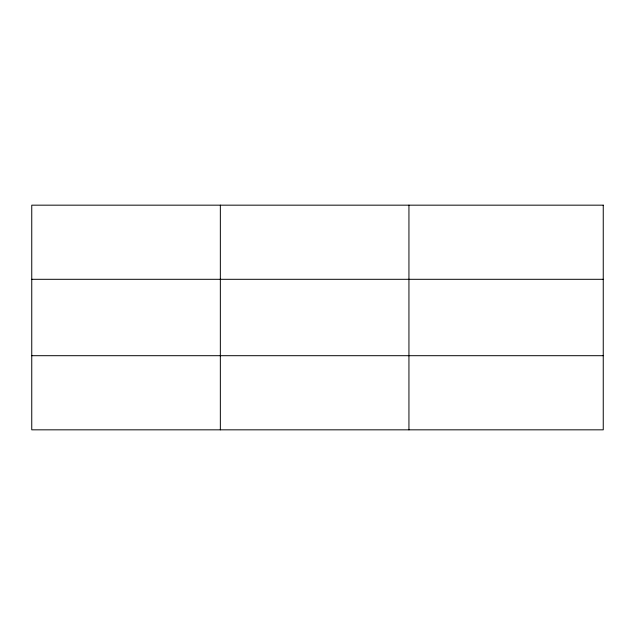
<?xml version="1.0" encoding="UTF-8"?>
<svg xmlns="http://www.w3.org/2000/svg" width="635" height="635" viewBox="0 0 635 635"><rect width="100%" height="100%" fill="white"/><g stroke="black" fill="none" stroke-linecap="round" stroke-linejoin="round"><path stroke-width="0.95" d="M220.345 205.168L220.345 429.831M408.94 205.168L408.94 429.831M31.75 279.305L603.25 279.305M31.75 355.695L603.25 355.695M603.25 205.168L603.25 429.831L31.75 429.831L31.75 205.168L603.25 205.168"/></g></svg>
